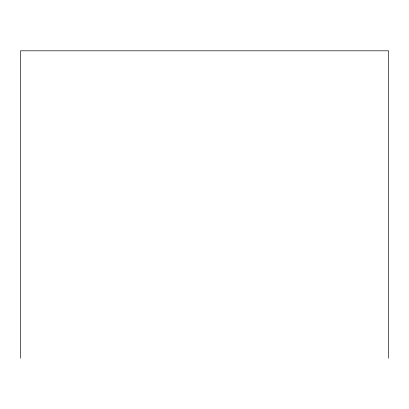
<?xml version="1.0" encoding="UTF-8"?>
<svg xmlns="http://www.w3.org/2000/svg" width="409" height="409" viewBox="0 0 409 409"><rect width="100%" height="100%" fill="white"/><g stroke="black" fill="none" stroke-linecap="round" stroke-linejoin="round"><path stroke-width="0.61" d="M388.55 358.187L388.55 50.813L20.45 50.813L20.45 358.187"/></g></svg>
